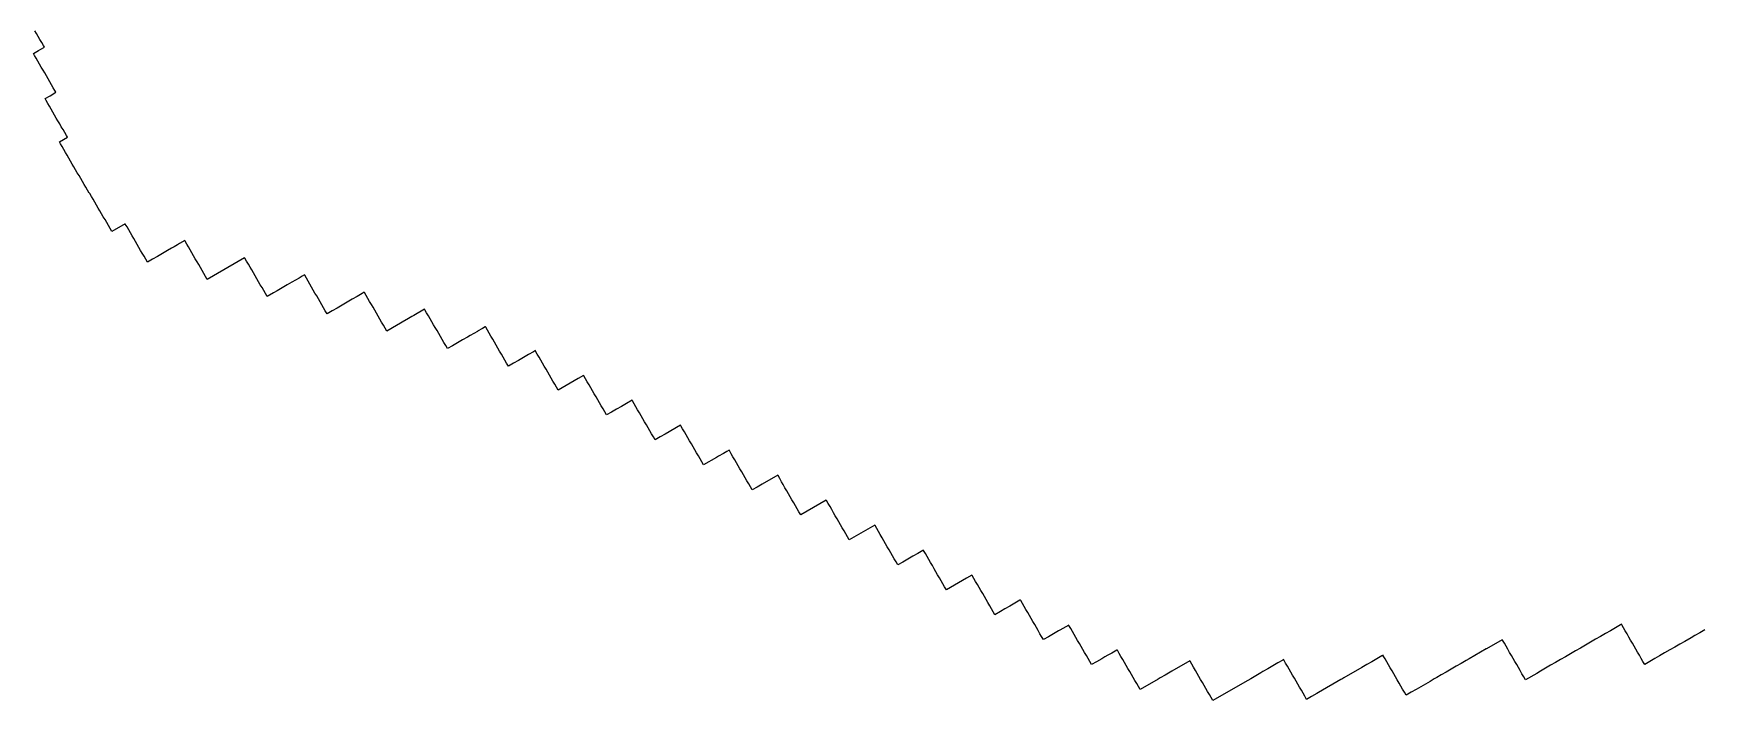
# Model space of a CAD drawing. Extents: x 325010 to 598009, y 7224244 to 7546188.
# Drawn here: x 397959 to 429252, y 7505738 to 7518234 of the extents above; entities that cross this region are included whole.
import ezdxf

# ---------------------------------------------------------------- set-up
doc = ezdxf.new("R2010")
doc.units = 0
doc.layers.add('R', color=7, linetype='Continuous')

msp = doc.modelspace()

# ---------------------------------------------------------------- linework, layer by layer
at = {"layer": 'R'}
msp.add_lwpolyline([(429257, 7507063), (429163, 7507009), (429069, 7506955), (429002, 7506916), (428881, 7506847), (428787, 7506793), (428693, 7506739), (428599, 7506686), (428505, 7506632), (428411, 7506578), (428318, 7506523), (428225, 7506469), (428131, 7506414), (428098, 7506471), (428065, 7506528), (428032, 7506586), (427999, 7506643), (427966, 7506699), (427933, 7506757), (427900, 7506814), (427866, 7506871), (427833, 7506928), (427800, 7506985), (427767, 7507042), (427734, 7507100), (427701, 7507157), (427696, 7507166), (427677, 7507155), (427584, 7507101), (427490, 7507047), (427397, 7506992), (427303, 7506938), (427209, 7506885), (427116, 7506830), (427022, 7506776), (426929, 7506722), (426835, 7506668), (426742, 7506614), (426648, 7506560), (426554, 7506506), (426461, 7506452), (426367, 7506398), (426274, 7506343), (426180, 7506289), (426109, 7506248), (425899, 7506127), (425866, 7506184), (425833, 7506241), (425800, 7506299), (425767, 7506356), (425734, 7506413), (425701, 7506470), (425668, 7506527), (425635, 7506584), (425602, 7506641), (425569, 7506698), (425536, 7506755), (425503, 7506811), (425470, 7506868), (425464, 7506878), (425167, 7506707), (425164, 7506705), (425163, 7506705), (424846, 7506521), (424789, 7506489), (424696, 7506435), (424602, 7506380), (424508, 7506326), (424414, 7506272), (424321, 7506218), (424242, 7506173), (424188, 7506142), (424133, 7506110), (424111, 7506098), (423852, 7505948), (423758, 7505894), (423664, 7505839), (423631, 7505896), (423598, 7505954), (423565, 7506010), (423532, 7506067), (423499, 7506124), (423467, 7506181), (423434, 7506238), (423401, 7506294), (423368, 7506351), (423335, 7506408), (423302, 7506464), (423270, 7506521), (423237, 7506578), (423231, 7506588), (423209, 7506575), (423115, 7506520), (423021, 7506466), (422928, 7506412), (422834, 7506357), (422495, 7506162), (422458, 7506141), (422444, 7506133), (422023, 7505890), (421989, 7505870), (421895, 7505815), (421801, 7505761), (421768, 7505818), (421736, 7505875), (421703, 7505931), (421670, 7505988), (421637, 7506045), (421604, 7506102), (421571, 7506158), (421539, 7506215), (421506, 7506271), (421473, 7506328), (421440, 7506384), (421408, 7506441), (421375, 7506498), (421371, 7506505), (421357, 7506496), (421263, 7506442), (421169, 7506388), (421076, 7506334), (420982, 7506280), (420941, 7506256), (420754, 7506148), (420701, 7506117), (420641, 7506082), (420046, 7505738), (420013, 7505794), (419980, 7505851), (419947, 7505908), (419915, 7505964), (419882, 7506021), (419849, 7506077), (419816, 7506134), (419783, 7506191), (419750, 7506248), (419717, 7506304), (419685, 7506361), (419652, 7506417), (419619, 7506474), (419614, 7506482), (419276, 7506286), (419247, 7506269), (419153, 7506215), (419059, 7506161), (419018, 7506137), (418684, 7505944), (418652, 7506001), (418619, 7506057), (418586, 7506114), (418553, 7506170), (418521, 7506227), (418488, 7506283), (418455, 7506340), (418422, 7506397), (418390, 7506453), (418357, 7506509), (418324, 7506566), (418292, 7506622), (418259, 7506679), (418254, 7506688), (418244, 7506683), (418151, 7506628), (418077, 7506586), (418024, 7506555), (417963, 7506520), (417869, 7506466), (417775, 7506412), (417742, 7506469), (417710, 7506525), (417677, 7506582), (417644, 7506639), (417611, 7506695), (417579, 7506752), (417546, 7506808), (417513, 7506864), (417480, 7506921), (417448, 7506977), (417415, 7507033), (417383, 7507090), (417350, 7507146), (417346, 7507153), (417178, 7507057), (417153, 7507042), (417060, 7506988), (416966, 7506933), (416872, 7506879), (416839, 7506935), (416807, 7506991), (416774, 7507048), (416741, 7507104), (416709, 7507161), (416676, 7507217), (416643, 7507274), (416610, 7507330), (416578, 7507387), (416545, 7507443), (416512, 7507500), (416479, 7507556), (416447, 7507613), (416442, 7507621), (416432, 7507616), (416339, 7507562), (416245, 7507508), (416151, 7507454), (416071, 7507407), (415964, 7507346), (415931, 7507402), (415899, 7507458), (415866, 7507515), (415833, 7507572), (415800, 7507628), (415767, 7507685), (415735, 7507741), (415702, 7507798), (415669, 7507854), (415636, 7507911), (415603, 7507968), (415571, 7508024), (415538, 7508081), (415534, 7508088), (415430, 7508028), (415055, 7507812), (415022, 7507868), (414989, 7507925), (414956, 7507982), (414924, 7508038), (414891, 7508095), (414858, 7508152), (414825, 7508208), (414792, 7508265), (414759, 7508322), (414726, 7508378), (414694, 7508435), (414661, 7508492), (414628, 7508548), (414624, 7508555), (414615, 7508550), (414521, 7508495), (414427, 7508441), (414334, 7508387), (414240, 7508332), (414146, 7508278), (414113, 7508335), (414080, 7508392), (414047, 7508449), (414014, 7508506), (413981, 7508562), (413949, 7508619), (413916, 7508676), (413883, 7508733), (413850, 7508789), (413817, 7508846), (413784, 7508903), (413751, 7508959), (413719, 7509016), (413714, 7509023), (413237, 7508748), (413204, 7508805), (413171, 7508861), (413138, 7508918), (413105, 7508975), (413072, 7509031), (413040, 7509088), (413007, 7509144), (412974, 7509201), (412941, 7509257), (412909, 7509314), (412876, 7509370), (412843, 7509427), (412810, 7509483), (412805, 7509492), (412328, 7509216), (412295, 7509273), (412262, 7509330), (412229, 7509386), (412197, 7509443), (412164, 7509499), (412131, 7509556), (412098, 7509612), (412066, 7509669), (412033, 7509725), (412000, 7509782), (411967, 7509838), (411935, 7509895), (411902, 7509951), (411897, 7509960), (411607, 7509792), (411513, 7509738), (411419, 7509684), (411386, 7509741), (411353, 7509797), (411320, 7509854), (411288, 7509910), (411255, 7509967), (411222, 7510023), (411189, 7510080), (411157, 7510136), (411124, 7510193), (411091, 7510249), (411058, 7510306), (411026, 7510362), (410993, 7510419), (410988, 7510427), (410943, 7510401), (410884, 7510367), (410790, 7510313), (410748, 7510289), (410509, 7510151), (410476, 7510207), (410444, 7510263), (410411, 7510320), (410378, 7510377), (410345, 7510433), (410312, 7510490), (410280, 7510547), (410247, 7510603), (410214, 7510660), (410181, 7510716), (410148, 7510773), (410115, 7510829), (410083, 7510886), (410077, 7510896), (409788, 7510729), (409694, 7510675), (409600, 7510621), (409568, 7510677), (409535, 7510734), (409502, 7510790), (409469, 7510846), (409437, 7510903), (409404, 7510959), (409371, 7511015), (409339, 7511072), (409306, 7511128), (409273, 7511184), (409241, 7511241), (409208, 7511297), (409175, 7511353), (409170, 7511363), (409066, 7511303), (408972, 7511249), (408878, 7511195), (408784, 7511142), (408690, 7511088), (408658, 7511144), (408625, 7511200), (408592, 7511256), (408560, 7511313), (408527, 7511369), (408494, 7511426), (408462, 7511482), (408429, 7511538), (408396, 7511595), (408363, 7511651), (408331, 7511708), (408298, 7511764), (408265, 7511820), (408261, 7511827), (408161, 7511769), (407786, 7511554), (407754, 7511610), (407721, 7511666), (407688, 7511722), (407656, 7511779), (407623, 7511835), (407591, 7511891), (407558, 7511947), (407525, 7512003), (407493, 7512060), (407460, 7512116), (407427, 7512172), (407395, 7512228), (407362, 7512284), (407358, 7512292), (407322, 7512272), (407228, 7512218), (407134, 7512164), (407040, 7512110), (406946, 7512056), (406853, 7512001), (406820, 7512058), (406788, 7512114), (406755, 7512170), (406722, 7512226), (406690, 7512282), (406657, 7512339), (406625, 7512395), (406592, 7512451), (406559, 7512507), (406527, 7512563), (406494, 7512619), (406462, 7512675), (406429, 7512732), (406424, 7512740), (406418, 7512736), (406370, 7512708), (406276, 7512655), (406273, 7512653), (406137, 7512575), (406088, 7512546), (405994, 7512492), (405900, 7512438), (405806, 7512384), (405712, 7512330), (405680, 7512386), (405647, 7512443), (405614, 7512499), (405582, 7512555), (405549, 7512611), (405517, 7512667), (405484, 7512723), (405452, 7512778), (405420, 7512834), (405387, 7512890), (405355, 7512946), (405323, 7513002), (405290, 7513057), (405285, 7513067), (405084, 7512952), (405047, 7512930), (404953, 7512876), (404937, 7512867), (404577, 7512660), (404544, 7512716), (404512, 7512771), (404480, 7512827), (404447, 7512883), (404415, 7512938), (404383, 7512994), (404351, 7513049), (404319, 7513104), (404287, 7513159), (404255, 7513215), (404222, 7513270), (404190, 7513325), (404158, 7513381), (404155, 7513387), (404114, 7513364), (404020, 7513309), (403926, 7513255), (403833, 7513200), (403739, 7513146), (403645, 7513091), (403551, 7513037), (403458, 7512983), (403425, 7513039), (403393, 7513094), (403361, 7513149), (403329, 7513205), (403297, 7513260), (403264, 7513316), (403232, 7513371), (403200, 7513426), (403168, 7513482), (403136, 7513537), (403104, 7513592), (403072, 7513647), (403040, 7513703), (403036, 7513710), (402994, 7513685), (402936, 7513652), (402800, 7513573), (402712, 7513522), (402618, 7513468), (402525, 7513414), (402456, 7513375), (402337, 7513306), (402305, 7513361), (402273, 7513416), (402240, 7513472), (402208, 7513527), (402176, 7513582), (402144, 7513637), (402112, 7513693), (402080, 7513748), (402048, 7513803), (402016, 7513858), (401984, 7513913), (401952, 7513968), (401920, 7514023), (401915, 7514032), (401215, 7513627), (401183, 7513682), (401151, 7513737), (401119, 7513793), (401087, 7513848), (401055, 7513903), (401023, 7513958), (400991, 7514013), (400959, 7514068), (400927, 7514123), (400895, 7514178), (400863, 7514234), (400831, 7514288), (400799, 7514344), (400794, 7514353), (400696, 7514297), (400658, 7514274), (400593, 7514237), (400546, 7514211), (400470, 7514166), (400376, 7514112), (400282, 7514058), (400188, 7514004), (400094, 7513950), (400062, 7514005), (400030, 7514060), (399998, 7514115), (399966, 7514170), (399935, 7514225), (399903, 7514280), (399871, 7514335), (399839, 7514390), (399807, 7514444), (399775, 7514499), (399743, 7514554), (399712, 7514609), (399680, 7514663), (399676, 7514670), (399427, 7514527), (399395, 7514581), (399363, 7514637), (399331, 7514691), (399300, 7514746), (399268, 7514800), (399236, 7514855), (399204, 7514910), (399173, 7514964), (399141, 7515018), (399109, 7515073), (399078, 7515127), (399046, 7515182), (399015, 7515236), (399009, 7515246), (399003, 7515243), (398971, 7515298), (398940, 7515352), (398908, 7515407), (398876, 7515461), (398845, 7515516), (398813, 7515570), (398781, 7515625), (398750, 7515679), (398718, 7515734), (398686, 7515788), (398655, 7515843), (398623, 7515897), (398591, 7515952), (398560, 7516006), (398528, 7516061), (398497, 7516115), (398465, 7516169), (398445, 7516203), (398595, 7516291), (398577, 7516322), (398546, 7516377), (398514, 7516432), (398482, 7516486), (398451, 7516540), (398419, 7516595), (398387, 7516649), (398356, 7516704), (398324, 7516759), (398292, 7516814), (398260, 7516869), (398228, 7516923), (398196, 7516978), (398177, 7517012), (398270, 7517068), (398363, 7517122), (398381, 7517132), (398363, 7517163), (398331, 7517218), (398299, 7517273), (398267, 7517328), (398235, 7517383), (398203, 7517438), (398171, 7517493), (398139, 7517548), (398107, 7517603), (398075, 7517658), (398043, 7517713), (398011, 7517768), (397979, 7517823), (397959, 7517857), (398053, 7517912), (398099, 7517939), (398165, 7517977), (398146, 7518009), (398114, 7518065), (398082, 7518120), (398050, 7518175), (398018, 7518230), (397986, 7518285)], dxfattribs=at)

doc.saveas('drawing.dxf')
